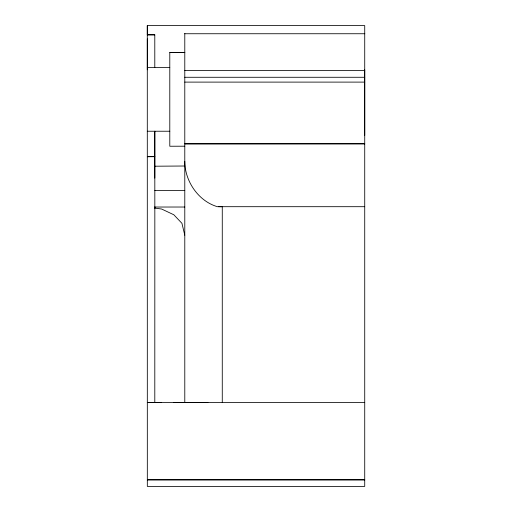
<?xml version="1.0" encoding="UTF-8"?>
<svg xmlns="http://www.w3.org/2000/svg" width="512" height="512" viewBox="0 0 512 512"><rect width="100%" height="100%" fill="white"/><g stroke="black" fill="none" stroke-linecap="round" stroke-linejoin="round"><path stroke-width="0.77" d="M147.296 38.867L147.296 69.805M147.296 34.81L154.79 34.81L147.296 34.835L147.296 25.6L364.723 25.6L364.723 486.4L147.328 486.4L147.296 25.6M184.787 235.219L181.933 223.315L173.805 214.758L161.645 209.037L154.829 208.083L154.797 131.206L154.797 178.118M154.797 402.458L154.835 207.034L184.787 207.027M184.787 166.01L154.797 166.208M364.723 135.398L364.723 69.805M364.723 33.344L364.723 33.741L184.787 33.741M154.797 67.482L154.79 34.81M184.787 52.486L169.792 52.486L169.792 146.24L184.787 146.202M169.792 52.525L184.787 52.525M147.296 67.507L169.792 67.482M184.787 70.547L364.723 70.541M184.787 77.28L364.723 77.28M184.787 82.106L364.723 82.106M147.296 131.232L169.792 131.238M364.723 143.77L184.787 143.834L364.723 143.834M154.79 156.602L147.296 156.685L154.797 156.685M154.816 190.554L184.787 190.566M364.723 206.694L217.382 206.694C198.298 201.101 184.749 181.037 184.787 161.331M161.645 402.451L147.296 402.586L364.723 402.586M207.93 402.586L184.787 402.56L184.787 33.344M173.805 402.458L184.787 402.477M218.458 206.694L222.272 206.746L222.272 402.586M154.829 207.034L154.829 208.083M364.723 479.827L147.328 479.827L364.723 479.834"/></g></svg>
